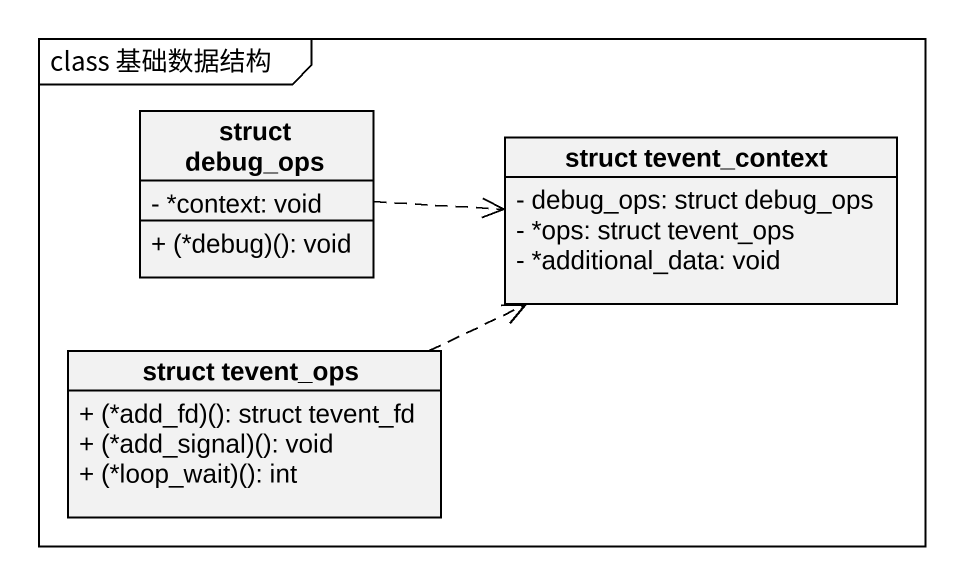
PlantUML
@startuml
mainframe class 基础数据结构
hide circle
hide empty members
skinparam classAttributeIconSize 0
class "struct debug_ops" as struct_debug_ops {
  - *context: void
  + (*debug)(): void
}
class "struct tevent_context" as struct_tevent_context {
  - debug_ops: struct debug_ops
  - *ops: struct tevent_ops
  - *additional_data: void
}
class "struct tevent_ops" as struct_tevent_ops {
  + (*add_fd)(): struct tevent_fd
  + (*add_signal)(): void
  + (*loop_wait)(): int
}
struct_debug_ops .right.> struct_tevent_context
struct_tevent_ops .right.> struct_tevent_context
@enduml
